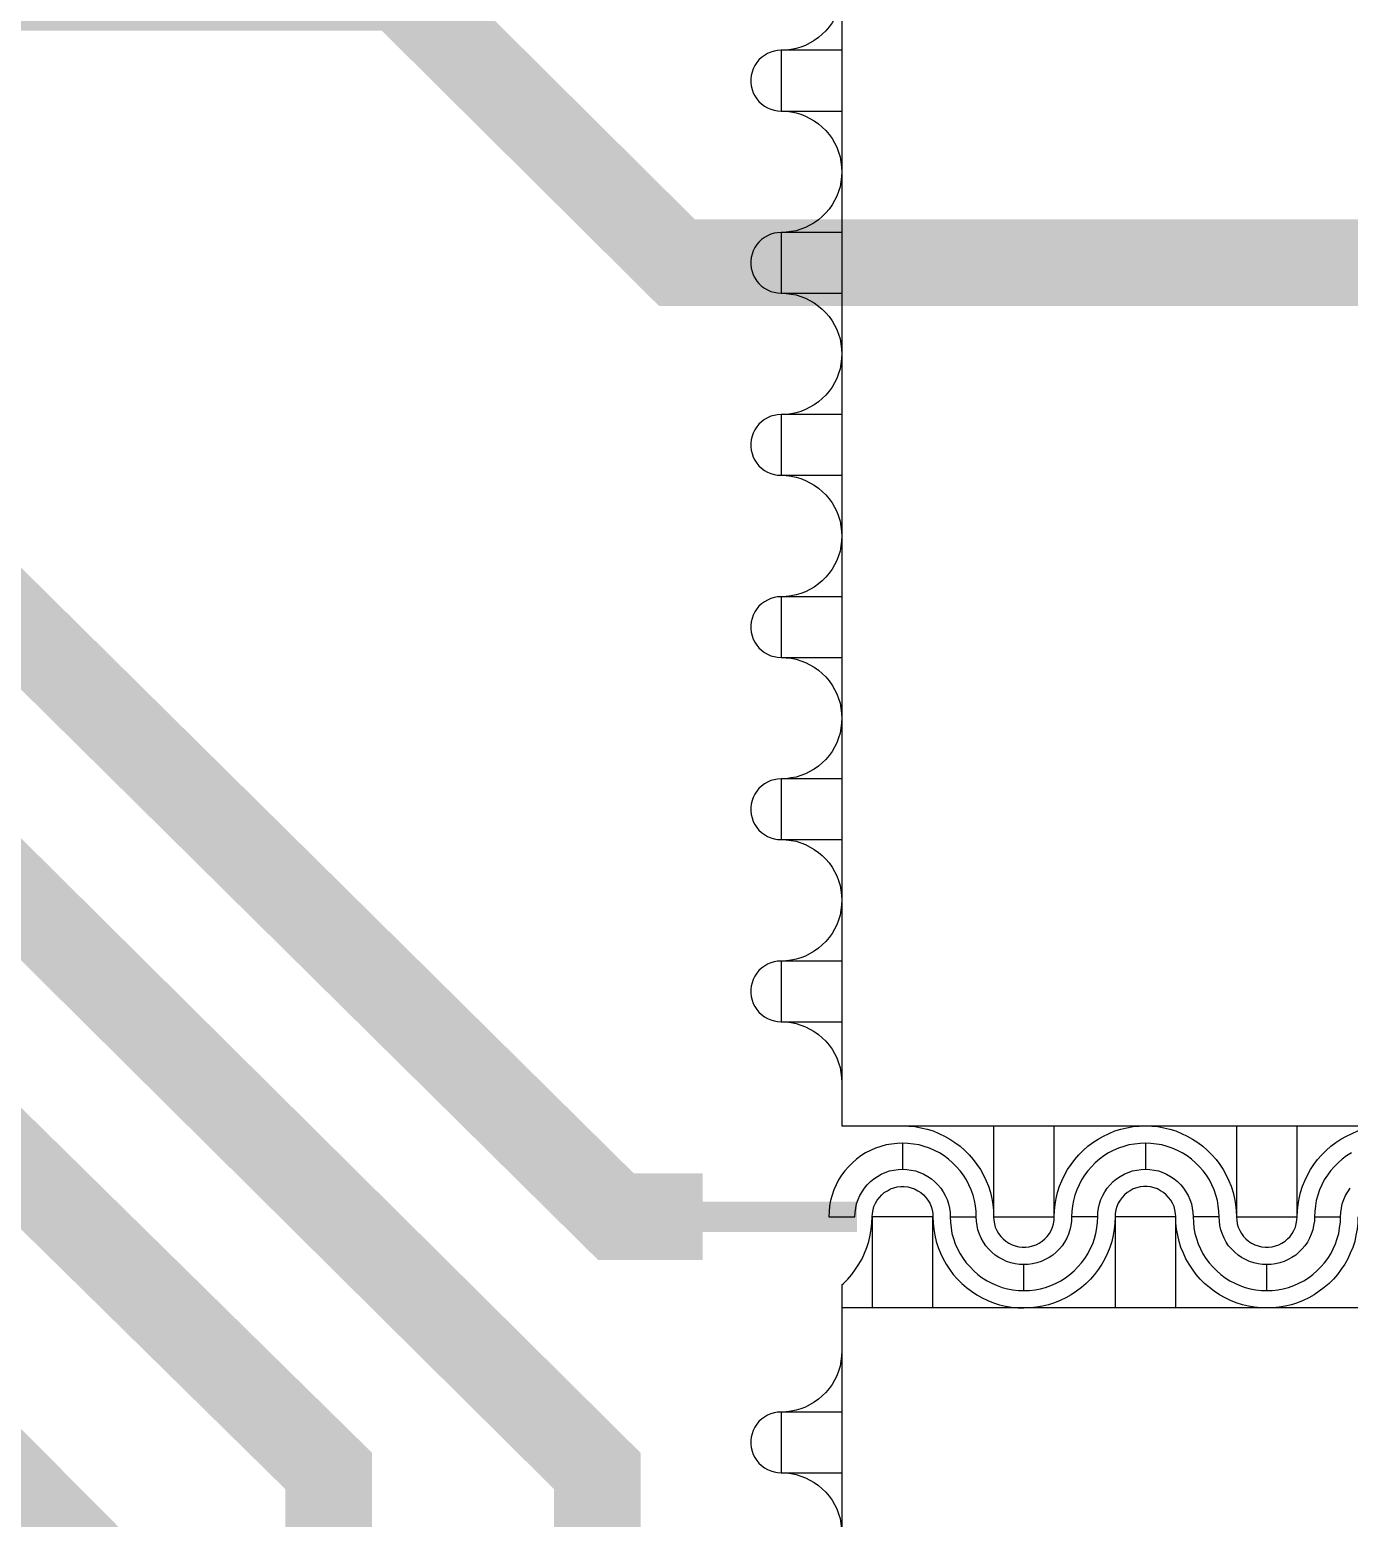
# Model space of a CAD drawing. Extents: x 190.8 to 267.1, y 124 to 174.8.
# Drawn here: x 223.608 to 225.13, y 156.733 to 158.449 of the extents above; entities that cross this region are included whole.
import ezdxf

# ---------------------------------------------------------------- set-up
doc = ezdxf.new("R2010")
doc.units = 0
doc.header["$MEASUREMENT"] = 0

msp = doc.modelspace()

# ---------------------------------------------------------------- linework, layer by layer
for p, q in [((224.5446, 159.2023), (224.5446, 157.1856)), ((224.5446, 157.1856), (226.6713, 157.1856)), ((224.5446, 157.0023), (224.5446, 154.9856))]:
    msp.add_line(p, q)
for points, const_width in [([(225.5721, 158.1807), (224.3546, 158.1807), (224.0347, 158.4984), (202.9613, 158.4984), (202.1099, 159.3407), (201.0146, 159.3407)], 0.1), ([(224.3843, 157.0807), (224.2843, 157.0807), (223.0646, 158.2866), (202.4861, 158.2866), (201.9671, 158.3881), (196.6475, 158.3881), (195.9346, 157.6547), (195.9346, 156.8007)], 0.1), ([(225.5796, 155.9307), (224.3696, 155.9307), (224.2628, 156.0375), (224.2628, 156.7875), (222.9653, 158.0748), (202.475, 158.0748), (201.8856, 158.1531), (199.4271, 158.1531), (198.4746, 157.4357), (198.4746, 156.7905)], 0.1), ([(224.1584, 155.2276), (224.0584, 155.2276), (223.9531, 155.3329), (223.9531, 156.7875), (222.8596, 157.863), (201.6496, 157.863), (201.0146, 157.2312), (201.0146, 156.8007)], 0.1), ([(224.1482, 154.9815), (224.0482, 154.9815), (223.7287, 155.301), (223.7287, 156.6341), (222.7181, 157.6511), (204.0039, 157.6511), (202.198, 155.8481), (196.5696, 155.8481), (195.9346, 155.1871), (195.9346, 154.2607)], 0.1), ([(224.3661, 157.0807), (224.5621, 157.0807)], 0.035)]:
    msp.add_lwpolyline(points, dxfattribs=dict(const_width=const_width))
for points in [[(224.5446, 158.4956), (224.5444, 158.4898), (224.5436, 158.4841), (224.5426, 158.4783), (224.5409, 158.4728), (224.5389, 158.4673), (224.5334, 158.4573), (224.5299, 158.4526), (224.5261, 158.4481), (224.5221, 158.4441), (224.5176, 158.4403), (224.5129, 158.4368), (224.5029, 158.4313), (224.4974, 158.4293), (224.4919, 158.4276), (224.4861, 158.4266), (224.4804, 158.4258), (224.4746, 158.4256)], [(224.4746, 158.4256), (224.4706, 158.4253), (224.4666, 158.4246), (224.4626, 158.4236), (224.4589, 158.4218), (224.4554, 158.4198), (224.4521, 158.4173), (224.4491, 158.4146), (224.4466, 158.4116), (224.4444, 158.4081), (224.4424, 158.4043), (224.4411, 158.4006), (224.4401, 158.3966), (224.4396, 158.3926), (224.4396, 158.3886), (224.4401, 158.3846), (224.4411, 158.3806), (224.4424, 158.3766), (224.4444, 158.3731), (224.4466, 158.3696), (224.4491, 158.3666), (224.4521, 158.3638), (224.4554, 158.3613), (224.4589, 158.3593), (224.4626, 158.3576), (224.4666, 158.3566), (224.4706, 158.3558), (224.4746, 158.3556)], [(224.5446, 158.4256), (224.4746, 158.4256), (224.4746, 158.3556), (224.5446, 158.3556)], [(224.4746, 158.3556), (224.4804, 158.3553), (224.4861, 158.3546), (224.4919, 158.3536), (224.4974, 158.3518), (224.5029, 158.3498), (224.5129, 158.3443), (224.5176, 158.3408), (224.5221, 158.3371), (224.5261, 158.3331), (224.5299, 158.3286), (224.5334, 158.3238), (224.5389, 158.3138), (224.5409, 158.3083), (224.5426, 158.3028), (224.5436, 158.2971), (224.5444, 158.2913), (224.5446, 158.2856)], [(224.5446, 158.2856), (224.5444, 158.2798), (224.5436, 158.2741), (224.5426, 158.2683), (224.5409, 158.2628), (224.5389, 158.2573), (224.5334, 158.2473), (224.5299, 158.2426), (224.5261, 158.2381), (224.5221, 158.2341), (224.5176, 158.2303), (224.5129, 158.2268), (224.5029, 158.2213), (224.4974, 158.2193), (224.4919, 158.2176), (224.4861, 158.2166), (224.4804, 158.2158), (224.4746, 158.2156)], [(224.4746, 158.2156), (224.4706, 158.2153), (224.4666, 158.2146), (224.4626, 158.2136), (224.4589, 158.2118), (224.4554, 158.2098), (224.4521, 158.2073), (224.4491, 158.2046), (224.4466, 158.2016), (224.4444, 158.1981), (224.4424, 158.1943), (224.4411, 158.1906), (224.4401, 158.1866), (224.4396, 158.1826), (224.4396, 158.1786), (224.4401, 158.1746), (224.4411, 158.1706), (224.4424, 158.1666), (224.4444, 158.1631), (224.4466, 158.1596), (224.4491, 158.1566), (224.4521, 158.1538), (224.4554, 158.1513), (224.4589, 158.1493), (224.4626, 158.1476), (224.4666, 158.1466), (224.4706, 158.1458), (224.4746, 158.1456)], [(224.5446, 158.2156), (224.4746, 158.2156), (224.4746, 158.1456), (224.5446, 158.1456)], [(224.4746, 158.1456), (224.4804, 158.1453), (224.4861, 158.1446), (224.4919, 158.1436), (224.4974, 158.1418), (224.5029, 158.1398), (224.5129, 158.1343), (224.5176, 158.1308), (224.5221, 158.1271), (224.5261, 158.1231), (224.5299, 158.1186), (224.5334, 158.1138), (224.5389, 158.1038), (224.5409, 158.0983), (224.5426, 158.0928), (224.5436, 158.0871), (224.5444, 158.0813), (224.5446, 158.0756)], [(224.5446, 158.0756), (224.5444, 158.0698), (224.5436, 158.0641), (224.5426, 158.0583), (224.5409, 158.0528), (224.5389, 158.0473), (224.5334, 158.0373), (224.5299, 158.0326), (224.5261, 158.0281), (224.5221, 158.0241), (224.5176, 158.0203), (224.5129, 158.0168), (224.5029, 158.0113), (224.4974, 158.0093), (224.4919, 158.0076), (224.4861, 158.0066), (224.4804, 158.0058), (224.4746, 158.0056)], [(224.4746, 158.0056), (224.4706, 158.0053), (224.4666, 158.0046), (224.4626, 158.0036), (224.4589, 158.0018), (224.4554, 157.9998), (224.4521, 157.9973), (224.4491, 157.9946), (224.4466, 157.9916), (224.4444, 157.9881), (224.4424, 157.9843), (224.4411, 157.9806), (224.4401, 157.9766), (224.4396, 157.9726), (224.4396, 157.9686), (224.4401, 157.9646), (224.4411, 157.9606), (224.4424, 157.9566), (224.4444, 157.9531), (224.4466, 157.9496), (224.4491, 157.9466), (224.4521, 157.9438), (224.4554, 157.9413), (224.4589, 157.9393), (224.4626, 157.9376), (224.4666, 157.9366), (224.4706, 157.9358), (224.4746, 157.9356)], [(224.5446, 158.0056), (224.4746, 158.0056), (224.4746, 157.9356), (224.5446, 157.9356)], [(224.4746, 157.9356), (224.4804, 157.9353), (224.4861, 157.9346), (224.4919, 157.9336), (224.4974, 157.9318), (224.5029, 157.9298), (224.5129, 157.9243), (224.5176, 157.9208), (224.5221, 157.9171), (224.5261, 157.9131), (224.5299, 157.9086), (224.5334, 157.9038), (224.5389, 157.8938), (224.5409, 157.8883), (224.5426, 157.8828), (224.5436, 157.8771), (224.5444, 157.8713), (224.5446, 157.8656)], [(224.5446, 157.8656), (224.5444, 157.8598), (224.5436, 157.8541), (224.5426, 157.8483), (224.5409, 157.8428), (224.5389, 157.8373), (224.5334, 157.8273), (224.5299, 157.8226), (224.5261, 157.8181), (224.5221, 157.8141), (224.5176, 157.8103), (224.5129, 157.8068), (224.5029, 157.8013), (224.4974, 157.7993), (224.4919, 157.7976), (224.4861, 157.7966), (224.4804, 157.7958), (224.4746, 157.7956)], [(224.4746, 157.7956), (224.4706, 157.7953), (224.4666, 157.7946), (224.4626, 157.7936), (224.4589, 157.7918), (224.4554, 157.7898), (224.4521, 157.7873), (224.4491, 157.7846), (224.4466, 157.7816), (224.4444, 157.7781), (224.4424, 157.7743), (224.4411, 157.7706), (224.4401, 157.7666), (224.4396, 157.7626), (224.4396, 157.7586), (224.4401, 157.7546), (224.4411, 157.7506), (224.4424, 157.7466), (224.4444, 157.7431), (224.4466, 157.7396), (224.4491, 157.7366), (224.4521, 157.7338), (224.4554, 157.7313), (224.4589, 157.7293), (224.4626, 157.7276), (224.4666, 157.7266), (224.4706, 157.7258), (224.4746, 157.7256)], [(224.5446, 157.7956), (224.4746, 157.7956), (224.4746, 157.7256), (224.5446, 157.7256)], [(224.4746, 157.7256), (224.4804, 157.7253), (224.4861, 157.7246), (224.4919, 157.7236), (224.4974, 157.7218), (224.5029, 157.7198), (224.5129, 157.7143), (224.5176, 157.7108), (224.5221, 157.7071), (224.5261, 157.7031), (224.5299, 157.6986), (224.5334, 157.6938), (224.5389, 157.6838), (224.5409, 157.6783), (224.5426, 157.6728), (224.5436, 157.6671), (224.5444, 157.6613), (224.5446, 157.6556)], [(224.5446, 157.6556), (224.5444, 157.6498), (224.5436, 157.6441), (224.5426, 157.6383), (224.5409, 157.6328), (224.5389, 157.6273), (224.5334, 157.6173), (224.5299, 157.6126), (224.5261, 157.6081), (224.5221, 157.6041), (224.5176, 157.6003), (224.5129, 157.5968), (224.5029, 157.5913), (224.4974, 157.5893), (224.4919, 157.5876), (224.4861, 157.5866), (224.4804, 157.5858), (224.4746, 157.5856)], [(224.4746, 157.5856), (224.4706, 157.5853), (224.4666, 157.5846), (224.4626, 157.5836), (224.4589, 157.5818), (224.4554, 157.5798), (224.4521, 157.5773), (224.4491, 157.5746), (224.4466, 157.5716), (224.4444, 157.5681), (224.4424, 157.5643), (224.4411, 157.5606), (224.4401, 157.5566), (224.4396, 157.5526), (224.4396, 157.5486), (224.4401, 157.5446), (224.4411, 157.5406), (224.4424, 157.5366), (224.4444, 157.5331), (224.4466, 157.5296), (224.4491, 157.5266), (224.4521, 157.5238), (224.4554, 157.5213), (224.4589, 157.5193), (224.4626, 157.5176), (224.4666, 157.5166), (224.4706, 157.5158), (224.4746, 157.5156)], [(224.5446, 157.5856), (224.4746, 157.5856), (224.4746, 157.5156), (224.5446, 157.5156)], [(224.4746, 157.5156), (224.4804, 157.5153), (224.4861, 157.5146), (224.4919, 157.5136), (224.4974, 157.5118), (224.5029, 157.5098), (224.5129, 157.5043), (224.5176, 157.5008), (224.5221, 157.4971), (224.5261, 157.4931), (224.5299, 157.4886), (224.5334, 157.4838), (224.5389, 157.4738), (224.5409, 157.4683), (224.5426, 157.4628), (224.5436, 157.4571), (224.5444, 157.4513), (224.5446, 157.4456)], [(224.5446, 157.4456), (224.5444, 157.4398), (224.5436, 157.4341), (224.5426, 157.4283), (224.5409, 157.4228), (224.5389, 157.4173), (224.5334, 157.4073), (224.5299, 157.4026), (224.5261, 157.3981), (224.5221, 157.3941), (224.5176, 157.3903), (224.5129, 157.3868), (224.5029, 157.3813), (224.4974, 157.3793), (224.4919, 157.3776), (224.4861, 157.3766), (224.4804, 157.3758), (224.4746, 157.3756)], [(224.4746, 157.3756), (224.4706, 157.3753), (224.4666, 157.3746), (224.4626, 157.3736), (224.4589, 157.3718), (224.4554, 157.3698), (224.4521, 157.3673), (224.4491, 157.3646), (224.4466, 157.3616), (224.4444, 157.3581), (224.4424, 157.3543), (224.4411, 157.3506), (224.4401, 157.3466), (224.4396, 157.3426), (224.4396, 157.3386), (224.4401, 157.3346), (224.4411, 157.3306), (224.4424, 157.3266), (224.4444, 157.3231), (224.4466, 157.3196), (224.4491, 157.3166), (224.4521, 157.3138), (224.4554, 157.3113), (224.4589, 157.3093), (224.4626, 157.3076), (224.4666, 157.3066), (224.4706, 157.3058), (224.4746, 157.3056)], [(224.5446, 157.3756), (224.4746, 157.3756), (224.4746, 157.3056), (224.5446, 157.3056)], [(224.4746, 157.3056), (224.4804, 157.3053), (224.4861, 157.3046), (224.4919, 157.3036), (224.4974, 157.3018), (224.5029, 157.2998), (224.5129, 157.2943), (224.5176, 157.2908), (224.5221, 157.2871), (224.5261, 157.2831), (224.5299, 157.2786), (224.5334, 157.2738), (224.5389, 157.2638), (224.5409, 157.2583), (224.5426, 157.2528), (224.5436, 157.2471), (224.5444, 157.2413), (224.5446, 157.2356)], [(224.6146, 157.1856), (224.6219, 157.1853), (224.6289, 157.1846), (224.6359, 157.1833), (224.6429, 157.1818), (224.6499, 157.1796), (224.6564, 157.1768), (224.6629, 157.1738), (224.6691, 157.1703), (224.6751, 157.1663), (224.6809, 157.1621), (224.6864, 157.1573), (224.6914, 157.1523), (224.6961, 157.1468), (224.7004, 157.1411), (224.7044, 157.1351), (224.7079, 157.1288), (224.7109, 157.1223), (224.7136, 157.1158), (224.7159, 157.1088), (224.7174, 157.1018), (224.7186, 157.0948), (224.7194, 157.0878), (224.7196, 157.0806)], [(224.7196, 157.1856), (224.7196, 157.0806), (224.7896, 157.0806), (224.7896, 157.1856)], [(224.7896, 157.0806), (224.7899, 157.0878), (224.7906, 157.0948), (224.7919, 157.1018), (224.7934, 157.1088), (224.7956, 157.1158), (224.7984, 157.1223), (224.8014, 157.1288), (224.8049, 157.1351), (224.8089, 157.1411), (224.8131, 157.1468), (224.8179, 157.1523), (224.8229, 157.1573), (224.8284, 157.1621), (224.8341, 157.1663), (224.8401, 157.1703), (224.8464, 157.1738), (224.8529, 157.1768), (224.8594, 157.1796), (224.8664, 157.1818), (224.8734, 157.1833), (224.8804, 157.1846), (224.8874, 157.1853), (224.8946, 157.1856)], [(224.8946, 157.1856), (224.9019, 157.1853), (224.9089, 157.1846), (224.9159, 157.1833), (224.9229, 157.1818), (224.9299, 157.1796), (224.9364, 157.1768), (224.9429, 157.1738), (224.9491, 157.1703), (224.9551, 157.1663), (224.9609, 157.1621), (224.9664, 157.1573), (224.9714, 157.1523), (224.9761, 157.1468), (224.9804, 157.1411), (224.9844, 157.1351), (224.9879, 157.1288), (224.9909, 157.1223), (224.9936, 157.1158), (224.9959, 157.1088), (224.9974, 157.1018), (224.9986, 157.0948), (224.9994, 157.0878), (224.9996, 157.0806)], [(224.9996, 157.1856), (224.9996, 157.0806), (225.0696, 157.0806), (225.0696, 157.1856)], [(225.0696, 157.0806), (225.0699, 157.0878), (225.0706, 157.0948), (225.0719, 157.1018), (225.0734, 157.1088), (225.0756, 157.1158), (225.0784, 157.1223), (225.0814, 157.1288), (225.0849, 157.1351), (225.0889, 157.1411), (225.0931, 157.1468), (225.0979, 157.1523), (225.1029, 157.1573), (225.1084, 157.1621), (225.1141, 157.1663), (225.1201, 157.1703), (225.1264, 157.1738), (225.1329, 157.1768), (225.1394, 157.1796), (225.1464, 157.1818), (225.1534, 157.1833), (225.1604, 157.1846), (225.1674, 157.1853), (225.1746, 157.1856)], [(224.6146, 157.1656), (224.6084, 157.1653), (224.6019, 157.1646), (224.5956, 157.1636), (224.5896, 157.1618), (224.5836, 157.1598), (224.5776, 157.1571), (224.5721, 157.1543), (224.5666, 157.1508), (224.5616, 157.1471), (224.5569, 157.1428), (224.5524, 157.1383), (224.5481, 157.1336), (224.5444, 157.1286), (224.5409, 157.1231), (224.5381, 157.1176), (224.5354, 157.1116), (224.5334, 157.1056), (224.5316, 157.0996), (224.5306, 157.0933), (224.5299, 157.0868), (224.5296, 157.0806), (224.5596, 157.0806), (224.5599, 157.0856), (224.5606, 157.0906), (224.5616, 157.0956), (224.5634, 157.1006), (224.5654, 157.1051), (224.5679, 157.1096), (224.5706, 157.1138), (224.5739, 157.1176), (224.5776, 157.1213), (224.5814, 157.1246), (224.5856, 157.1273), (224.5901, 157.1298), (224.5946, 157.1318), (224.5996, 157.1336), (224.6046, 157.1346), (224.6096, 157.1353), (224.6146, 157.1356)], [(224.8946, 157.1656), (224.8884, 157.1653), (224.8819, 157.1646), (224.8756, 157.1636), (224.8696, 157.1618), (224.8636, 157.1598), (224.8576, 157.1571), (224.8521, 157.1543), (224.8466, 157.1508), (224.8416, 157.1471), (224.8369, 157.1428), (224.8324, 157.1383), (224.8281, 157.1336), (224.8244, 157.1286), (224.8209, 157.1231), (224.8181, 157.1176), (224.8154, 157.1116), (224.8134, 157.1056), (224.8116, 157.0996), (224.8106, 157.0933), (224.8099, 157.0868), (224.8096, 157.0806)], [(224.9796, 157.0806), (224.9794, 157.0868), (224.9786, 157.0933), (224.9776, 157.0996), (224.9759, 157.1056), (224.9739, 157.1116), (224.9711, 157.1176), (224.9684, 157.1231), (224.9649, 157.1286), (224.9611, 157.1336), (224.9569, 157.1383), (224.9524, 157.1428), (224.9476, 157.1471), (224.9426, 157.1508), (224.9371, 157.1543), (224.9316, 157.1571), (224.9256, 157.1598), (224.9196, 157.1618), (224.9136, 157.1636), (224.9074, 157.1646), (224.9009, 157.1653), (224.8946, 157.1656), (224.8946, 157.1356), (224.8996, 157.1353), (224.9046, 157.1346), (224.9096, 157.1336), (224.9146, 157.1318), (224.9191, 157.1298), (224.9236, 157.1273), (224.9279, 157.1246), (224.9316, 157.1213), (224.9354, 157.1176), (224.9386, 157.1138), (224.9414, 157.1096), (224.9439, 157.1051), (224.9459, 157.1006), (224.9476, 157.0956), (224.9486, 157.0906), (224.9494, 157.0856), (224.9496, 157.0806)], [(225.1321, 157.1543), (225.1266, 157.1508), (225.1216, 157.1471), (225.1169, 157.1428), (225.1124, 157.1383), (225.1081, 157.1336), (225.1044, 157.1286), (225.1009, 157.1231), (225.0981, 157.1176), (225.0954, 157.1116), (225.0934, 157.1056), (225.0916, 157.0996), (225.0906, 157.0933), (225.0899, 157.0868), (225.0896, 157.0806), (225.1196, 157.0806), (225.1199, 157.0856), (225.1206, 157.0906), (225.1216, 157.0956), (225.1234, 157.1006), (225.1254, 157.1051), (225.1279, 157.1096), (225.1306, 157.1138)], [(224.8396, 157.0806), (224.8399, 157.0856), (224.8406, 157.0906), (224.8416, 157.0956), (224.8434, 157.1006), (224.8454, 157.1051), (224.8479, 157.1096), (224.8506, 157.1138), (224.8539, 157.1176), (224.8576, 157.1213), (224.8614, 157.1246), (224.8656, 157.1273), (224.8701, 157.1298), (224.8746, 157.1318), (224.8796, 157.1336), (224.8846, 157.1346), (224.8896, 157.1353), (224.8946, 157.1356)], [(224.5796, 157.0806), (224.5799, 157.0846), (224.5806, 157.0886), (224.5816, 157.0926), (224.5834, 157.0963), (224.5854, 157.0998), (224.5879, 157.1031), (224.5906, 157.1061), (224.5936, 157.1086), (224.5971, 157.1108), (224.6009, 157.1128), (224.6046, 157.1141), (224.6086, 157.1151), (224.6126, 157.1156), (224.6166, 157.1156), (224.6206, 157.1151), (224.6246, 157.1141), (224.6286, 157.1128), (224.6321, 157.1108), (224.6356, 157.1086), (224.6386, 157.1061), (224.6414, 157.1031), (224.6439, 157.0998), (224.6459, 157.0963), (224.6476, 157.0926), (224.6486, 157.0886), (224.6494, 157.0846), (224.6496, 157.0806)], [(224.9296, 157.0806), (224.9294, 157.0846), (224.9286, 157.0886), (224.9276, 157.0926), (224.9259, 157.0963), (224.9239, 157.0998), (224.9214, 157.1031), (224.9186, 157.1061), (224.9156, 157.1086), (224.9121, 157.1108), (224.9084, 157.1128), (224.9046, 157.1141), (224.9006, 157.1151), (224.8966, 157.1156), (224.8926, 157.1156), (224.8886, 157.1151), (224.8846, 157.1141), (224.8806, 157.1128), (224.8771, 157.1108), (224.8736, 157.1086), (224.8706, 157.1061), (224.8679, 157.1031), (224.8654, 157.0998), (224.8634, 157.0963), (224.8616, 157.0926), (224.8606, 157.0886), (224.8599, 157.0846), (224.8596, 157.0806)], [(224.5446, 157.0023), (224.5464, 157.0038), (224.5514, 157.0088), (224.5561, 157.0143), (224.5604, 157.0201), (224.5644, 157.0261), (224.5679, 157.0323), (224.5709, 157.0388), (224.5736, 157.0453), (224.5759, 157.0523), (224.5774, 157.0593), (224.5786, 157.0663), (224.5794, 157.0733), (224.5796, 157.0806)], [(224.6496, 156.9756), (224.6496, 157.0806), (224.5796, 157.0806), (224.5796, 156.9756)], [(224.6496, 157.0806), (224.6499, 157.0733), (224.6506, 157.0663), (224.6519, 157.0593), (224.6534, 157.0523), (224.6556, 157.0453), (224.6584, 157.0388), (224.6614, 157.0323), (224.6649, 157.0261), (224.6689, 157.0201), (224.6731, 157.0143), (224.6779, 157.0088), (224.6829, 157.0038), (224.6884, 156.9991), (224.6941, 156.9948), (224.7001, 156.9908), (224.7064, 156.9873), (224.7129, 156.9843), (224.7194, 156.9816), (224.7264, 156.9793), (224.7334, 156.9778), (224.7404, 156.9766), (224.7474, 156.9758), (224.7546, 156.9756)], [(224.6696, 157.0806), (224.6699, 157.0743), (224.6706, 157.0678), (224.6716, 157.0616), (224.6734, 157.0556), (224.6754, 157.0496), (224.6781, 157.0436), (224.6809, 157.0381), (224.6844, 157.0326), (224.6881, 157.0276), (224.6924, 157.0228), (224.6969, 157.0183), (224.7016, 157.0141), (224.7066, 157.0103), (224.7121, 157.0068), (224.7176, 157.0041), (224.7236, 157.0013), (224.7296, 156.9993), (224.7356, 156.9976), (224.7419, 156.9966), (224.7484, 156.9958), (224.7546, 156.9956), (224.7546, 157.0256), (224.7496, 157.0258), (224.7446, 157.0266), (224.7396, 157.0276), (224.7346, 157.0293), (224.7301, 157.0313), (224.7256, 157.0338), (224.7214, 157.0366), (224.7176, 157.0398), (224.7139, 157.0436), (224.7106, 157.0473), (224.7079, 157.0516), (224.7054, 157.0561), (224.7034, 157.0606), (224.7016, 157.0656), (224.7006, 157.0706), (224.6999, 157.0756), (224.6996, 157.0806)], [(224.7196, 157.0806), (224.7199, 157.0766), (224.7206, 157.0726), (224.7216, 157.0686), (224.7234, 157.0648), (224.7254, 157.0613), (224.7279, 157.0581), (224.7306, 157.0551), (224.7336, 157.0526), (224.7371, 157.0503), (224.7409, 157.0483), (224.7446, 157.0471), (224.7486, 157.0461), (224.7526, 157.0456), (224.7566, 157.0456), (224.7606, 157.0461), (224.7646, 157.0471), (224.7686, 157.0483), (224.7721, 157.0503), (224.7756, 157.0526), (224.7786, 157.0551), (224.7814, 157.0581), (224.7839, 157.0613), (224.7859, 157.0648), (224.7876, 157.0686), (224.7886, 157.0726), (224.7894, 157.0766), (224.7896, 157.0806)], [(224.7546, 156.9956), (224.7609, 156.9958), (224.7674, 156.9966), (224.7736, 156.9976), (224.7796, 156.9993), (224.7856, 157.0013), (224.7916, 157.0041), (224.7971, 157.0068), (224.8026, 157.0103), (224.8076, 157.0141), (224.8124, 157.0183), (224.8169, 157.0228), (224.8211, 157.0276), (224.8249, 157.0326), (224.8284, 157.0381), (224.8311, 157.0436), (224.8339, 157.0496), (224.8359, 157.0556), (224.8376, 157.0616), (224.8386, 157.0678), (224.8394, 157.0743), (224.8396, 157.0806), (224.8096, 157.0806), (224.8094, 157.0756), (224.8086, 157.0706), (224.8076, 157.0656), (224.8059, 157.0606), (224.8039, 157.0561), (224.8014, 157.0516), (224.7986, 157.0473), (224.7954, 157.0436), (224.7916, 157.0398), (224.7879, 157.0366), (224.7836, 157.0338), (224.7791, 157.0313), (224.7746, 157.0293), (224.7696, 157.0276), (224.7646, 157.0266), (224.7596, 157.0258), (224.7546, 157.0256)], [(224.8596, 157.0806), (224.8594, 157.0733), (224.8586, 157.0663), (224.8574, 157.0593), (224.8559, 157.0523), (224.8536, 157.0453), (224.8509, 157.0388), (224.8479, 157.0323), (224.8444, 157.0261), (224.8404, 157.0201), (224.8361, 157.0143), (224.8314, 157.0088), (224.8264, 157.0038), (224.8209, 156.9991), (224.8151, 156.9948), (224.8091, 156.9908), (224.8029, 156.9873), (224.7964, 156.9843), (224.7899, 156.9816), (224.7829, 156.9793), (224.7759, 156.9778), (224.7689, 156.9766), (224.7619, 156.9758), (224.7546, 156.9756)], [(224.9296, 156.9756), (224.9296, 157.0806), (224.8596, 157.0806), (224.8596, 156.9756)], [(225.0346, 156.9756), (225.0274, 156.9758), (225.0204, 156.9766), (225.0134, 156.9778), (225.0064, 156.9793), (224.9994, 156.9816), (224.9929, 156.9843), (224.9864, 156.9873), (224.9801, 156.9908), (224.9741, 156.9948), (224.9684, 156.9991), (224.9629, 157.0038), (224.9579, 157.0088), (224.9531, 157.0143), (224.9489, 157.0201), (224.9449, 157.0261), (224.9414, 157.0323), (224.9384, 157.0388), (224.9356, 157.0453), (224.9334, 157.0523), (224.9319, 157.0593), (224.9306, 157.0663), (224.9299, 157.0733), (224.9296, 157.0806)], [(224.9996, 157.0806), (224.9999, 157.0766), (225.0006, 157.0726), (225.0016, 157.0686), (225.0034, 157.0648), (225.0054, 157.0613), (225.0079, 157.0581), (225.0106, 157.0551), (225.0136, 157.0526), (225.0171, 157.0503), (225.0209, 157.0483), (225.0246, 157.0471), (225.0286, 157.0461), (225.0326, 157.0456), (225.0366, 157.0456), (225.0406, 157.0461), (225.0446, 157.0471), (225.0486, 157.0483), (225.0521, 157.0503), (225.0556, 157.0526), (225.0586, 157.0551), (225.0614, 157.0581), (225.0639, 157.0613), (225.0659, 157.0648), (225.0676, 157.0686), (225.0686, 157.0726), (225.0694, 157.0766), (225.0696, 157.0806)], [(225.0896, 157.0806), (225.0894, 157.0756), (225.0886, 157.0706), (225.0876, 157.0656), (225.0859, 157.0606), (225.0839, 157.0561), (225.0814, 157.0516), (225.0786, 157.0473), (225.0754, 157.0436), (225.0716, 157.0398), (225.0679, 157.0366), (225.0636, 157.0338), (225.0591, 157.0313), (225.0546, 157.0293), (225.0496, 157.0276), (225.0446, 157.0266), (225.0396, 157.0258), (225.0346, 157.0256)], [(225.1396, 157.0806), (225.1394, 157.0733), (225.1386, 157.0663), (225.1374, 157.0593), (225.1359, 157.0523), (225.1336, 157.0453), (225.1309, 157.0388), (225.1279, 157.0323), (225.1244, 157.0261), (225.1204, 157.0201), (225.1161, 157.0143), (225.1114, 157.0088), (225.1064, 157.0038), (225.1009, 156.9991), (225.0951, 156.9948), (225.0891, 156.9908), (225.0829, 156.9873), (225.0764, 156.9843), (225.0699, 156.9816), (225.0629, 156.9793), (225.0559, 156.9778), (225.0489, 156.9766), (225.0419, 156.9758), (225.0346, 156.9756)], [(225.0346, 156.9956), (225.0409, 156.9958), (225.0474, 156.9966), (225.0536, 156.9976), (225.0596, 156.9993), (225.0656, 157.0013), (225.0716, 157.0041), (225.0771, 157.0068), (225.0826, 157.0103), (225.0876, 157.0141), (225.0924, 157.0183), (225.0969, 157.0228), (225.1011, 157.0276), (225.1049, 157.0326), (225.1084, 157.0381), (225.1111, 157.0436), (225.1139, 157.0496), (225.1159, 157.0556), (225.1176, 157.0616), (225.1186, 157.0678), (225.1194, 157.0743), (225.1196, 157.0806)], [(226.6446, 156.9756), (224.5446, 156.9756)], [(224.5446, 156.9256), (224.5444, 156.9198), (224.5436, 156.9141), (224.5426, 156.9083), (224.5409, 156.9028), (224.5389, 156.8973), (224.5334, 156.8873), (224.5299, 156.8826), (224.5261, 156.8781), (224.5221, 156.8741), (224.5176, 156.8703), (224.5129, 156.8668), (224.5029, 156.8613), (224.4974, 156.8593), (224.4919, 156.8576), (224.4861, 156.8566), (224.4804, 156.8558), (224.4746, 156.8556)], [(224.4746, 156.8556), (224.4706, 156.8553), (224.4666, 156.8546), (224.4626, 156.8536), (224.4589, 156.8518), (224.4554, 156.8498), (224.4521, 156.8473), (224.4491, 156.8446), (224.4466, 156.8416), (224.4444, 156.8381), (224.4424, 156.8343), (224.4411, 156.8306), (224.4401, 156.8266), (224.4396, 156.8226), (224.4396, 156.8186), (224.4401, 156.8146), (224.4411, 156.8106), (224.4424, 156.8066), (224.4444, 156.8031), (224.4466, 156.7996), (224.4491, 156.7966), (224.4521, 156.7938), (224.4554, 156.7913), (224.4589, 156.7893), (224.4626, 156.7876), (224.4666, 156.7866), (224.4706, 156.7858), (224.4746, 156.7856)], [(224.5446, 156.8556), (224.4746, 156.8556), (224.4746, 156.7856), (224.5446, 156.7856)], [(224.4746, 156.7856), (224.4804, 156.7853), (224.4861, 156.7846), (224.4919, 156.7836), (224.4974, 156.7818), (224.5029, 156.7798), (224.5129, 156.7743), (224.5176, 156.7708), (224.5221, 156.7671), (224.5261, 156.7631), (224.5299, 156.7586), (224.5334, 156.7538), (224.5389, 156.7438), (224.5409, 156.7383), (224.5426, 156.7328), (224.5436, 156.7271), (224.5444, 156.7213), (224.5446, 156.7156)]]:
    msp.add_lwpolyline(points)
for points in [[(224.6996, 157.0806), (224.6994, 157.0868), (224.6986, 157.0933), (224.6976, 157.0996), (224.6959, 157.1056), (224.6939, 157.1116), (224.6911, 157.1176), (224.6884, 157.1231), (224.6849, 157.1286), (224.6811, 157.1336), (224.6769, 157.1383), (224.6724, 157.1428), (224.6676, 157.1471), (224.6626, 157.1508), (224.6571, 157.1543), (224.6516, 157.1571), (224.6456, 157.1598), (224.6396, 157.1618), (224.6336, 157.1636), (224.6274, 157.1646), (224.6209, 157.1653), (224.6146, 157.1656), (224.6146, 157.1356), (224.6196, 157.1353), (224.6246, 157.1346), (224.6296, 157.1336), (224.6346, 157.1318), (224.6391, 157.1298), (224.6436, 157.1273), (224.6479, 157.1246), (224.6516, 157.1213), (224.6554, 157.1176), (224.6586, 157.1138), (224.6614, 157.1096), (224.6639, 157.1051), (224.6659, 157.1006), (224.6676, 157.0956), (224.6686, 157.0906), (224.6694, 157.0856), (224.6696, 157.0806)], [(224.9496, 157.0806), (224.9499, 157.0743), (224.9506, 157.0678), (224.9516, 157.0616), (224.9534, 157.0556), (224.9554, 157.0496), (224.9581, 157.0436), (224.9609, 157.0381), (224.9644, 157.0326), (224.9681, 157.0276), (224.9724, 157.0228), (224.9769, 157.0183), (224.9816, 157.0141), (224.9866, 157.0103), (224.9921, 157.0068), (224.9976, 157.0041), (225.0036, 157.0013), (225.0096, 156.9993), (225.0156, 156.9976), (225.0219, 156.9966), (225.0284, 156.9958), (225.0346, 156.9956), (225.0346, 157.0256), (225.0296, 157.0258), (225.0246, 157.0266), (225.0196, 157.0276), (225.0146, 157.0293), (225.0101, 157.0313), (225.0056, 157.0338), (225.0014, 157.0366), (224.9976, 157.0398), (224.9939, 157.0436), (224.9906, 157.0473), (224.9879, 157.0516), (224.9854, 157.0561), (224.9834, 157.0606), (224.9816, 157.0656), (224.9806, 157.0706), (224.9799, 157.0756), (224.9796, 157.0806)]]:
    msp.add_lwpolyline(points, close=True)

doc.saveas('drawing.dxf')
